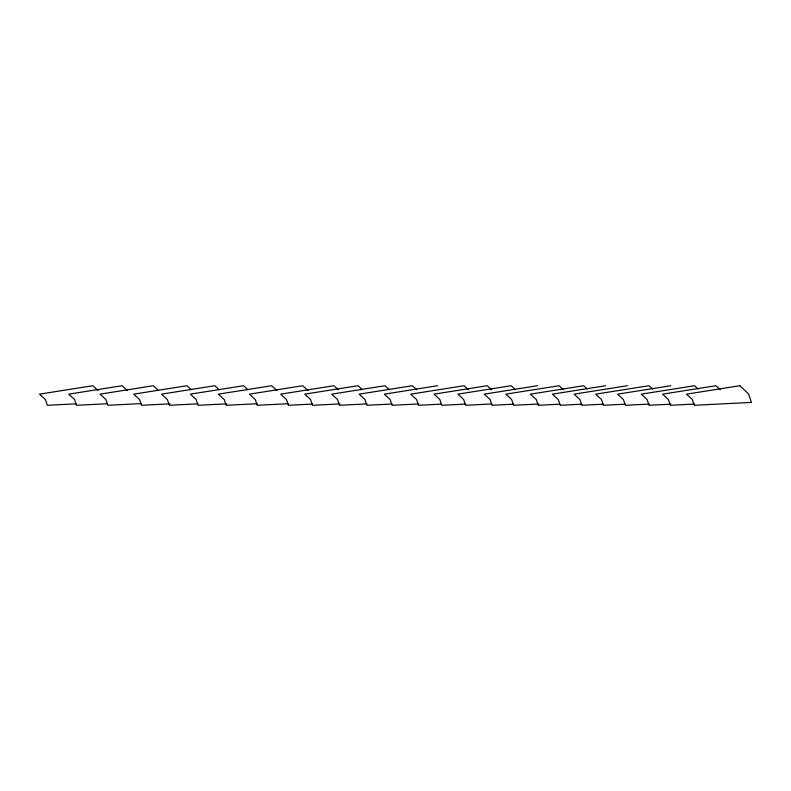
<?xml version="1.0" encoding="UTF-8"?>
<svg xmlns="http://www.w3.org/2000/svg" width="791" height="791" viewBox="0 0 791 791"><rect width="100%" height="100%" fill="white"/><g stroke="black" fill="none" stroke-linecap="round" stroke-linejoin="round"><path stroke-width="1.19" d="M437.591 385.721L384.327 394.155L390.131 399.524L392.118 405.279L418.399 403.954M537.524 385.721L484.25 394.155L490.064 399.524L492.042 405.279L513.735 404.191M605.679 385.721L552.415 394.155L558.228 399.524L560.206 405.279L581.899 404.191M627.332 385.721L574.068 394.155L579.872 399.524L581.86 405.279L603.543 404.191M670.867 385.721L617.593 394.155L623.407 399.524L625.384 405.279L649.371 404.072M75.926 403.845L47.341 405.279L45.364 399.524L39.55 394.155L92.814 385.721L98.044 390.546M107.497 403.726L76.549 405.279L74.572 399.524L68.758 394.155L122.032 385.721L127.262 390.546M141.164 403.608L107.843 405.279L105.856 399.524L100.052 394.155L153.316 385.721L158.546 390.546M170.085 403.845L141.5 405.279L139.523 399.524L133.709 394.155L186.983 385.721L191.333 389.745M197.918 403.845L169.333 405.279L167.356 399.524L161.542 394.155L214.816 385.721L219.166 389.745M226.691 403.845L198.106 405.279L196.128 399.524L190.315 394.155L243.588 385.721L247.939 389.745M257.134 403.726L226.186 405.279L224.209 399.524L218.395 394.155L271.669 385.721L276.89 390.546M288.191 403.726L257.243 405.279L255.256 399.524L249.452 394.155L302.716 385.721L307.946 390.546M312.415 404.072L288.428 405.279L286.451 399.524L280.637 394.155L333.911 385.721L338.261 389.745M339.972 403.904L312.534 405.279L310.556 399.524L304.743 394.155L358.016 385.721L362.377 389.745M366.945 403.904L339.517 405.279L337.53 399.524L331.726 394.155L384.99 385.721L389.35 389.745M392.059 404.013L366.925 405.279L364.948 399.524L359.134 394.155L412.408 385.721L416.758 389.745M441.408 404.132L418.568 405.279L416.59 399.524L410.776 394.155L464.05 385.721L468.401 389.745M465.81 404.072L441.823 405.279L439.836 399.524L434.032 394.155L487.296 385.721L491.656 389.745M491.953 403.954L465.672 405.279L463.684 399.524L457.88 394.155L511.144 385.721L515.505 389.745M538.75 404.013L513.616 405.279L511.639 399.524L505.825 394.155L559.099 385.721L563.449 389.745M559.919 404.191L538.236 405.279L536.249 399.524L530.445 394.155L583.709 385.721L587.199 388.935M625.147 404.191L603.454 405.279L601.476 399.524L595.663 394.155L648.936 385.721L652.417 388.935M670.758 404.191L649.075 405.279L647.087 399.524L641.283 394.155L694.547 385.721L698.038 388.935M694.369 404.072L670.382 405.279L668.405 399.524L662.591 394.155L715.865 385.721L720.215 389.745M739.763 385.721L686.499 394.155L692.303 399.524L694.29 405.279L751.45 402.401L748.474 393.77L739.763 385.721"/></g></svg>
